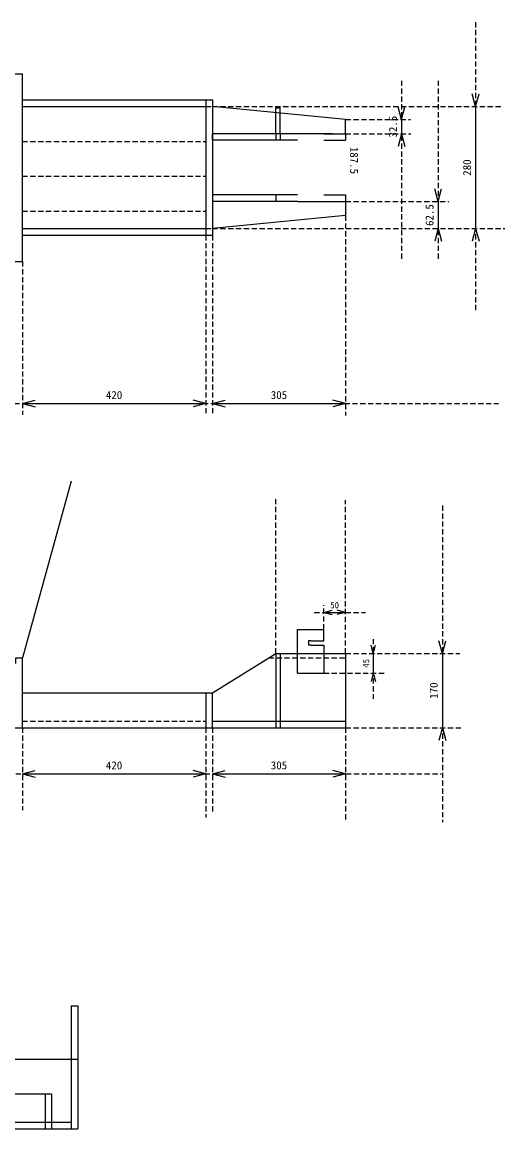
# Model space of a CAD drawing. Units: millimetres, scale not verified. Extents: x -7131 to 2872, y -1658 to 2951.
# Drawn here: x -5558 to -4453, y -919 to 1617 of the extents above; entities that cross this region are included whole.
import ezdxf
from ezdxf.enums import TextEntityAlignment as Align

# ---------------------------------------------------------------- set-up
doc = ezdxf.new("R2010")
doc.units = ezdxf.units.MM
doc.header["$LTSCALE"] = 10
doc.linetypes.add('DASHED1', pattern=[1.8, 1.2, -0.6])
for name, color, linetype in [('0-0_ふれーむ', 7, 'Continuous'), ('0-1_ふれーむ', 7, 'Continuous'), ('0-D_寸法線', 4, 'Continuous')]:
    doc.layers.add(name, color=color, linetype=linetype)
doc.styles.add('ＭＳ ゴシック', font='')
doc.styles.get('ＭＳ ゴシック').set_extended_font_data('MS Gothic')

msp = doc.modelspace()

# ---------------------------------------------------------------- linework, layer by layer
at = {"layer": '0-0_ふれーむ'}
for p, q in [((-6512.3, 1498.38), (-5557.3, 1498.38)), ((-5557.3, 1068.38), (-5557.3, 1498.38)), ((-5557.3, 1438.38), (-5122.3, 1438.38)), ((-5557.3, 1423.38), (-5137.3, 1423.38)), ((-5137.3, 1438.38), (-5137.3, 1128.38)), ((-5122.3, 1438.38), (-5122.3, 1128.38)), ((-4977.3, 1360.88), (-4977.3, 1420.44)), ((-4977.3, 1420.44), (-4967.3, 1420.44)), ((-4967.3, 1360.88), (-4967.3, 1420.44)), ((-4927.3, 1360.88), (-5122.3, 1360.88)), ((-5122.3, 1345.88), (-5122.3, 1360.88)), ((-4977.3, 1360.88), (-4977.3, 1345.88)), ((-4967.3, 1360.88), (-4967.3, 1345.88)), ((-4847.3, 1360.88), (-4927.3, 1360.88)), ((-4867.3, 1360.88), (-4817.3, 1360.88)), ((-4867.3, 1345.88), (-4817.3, 1345.88)), ((-4817.3, 1360.88), (-4817.3, 1345.88)), ((-4927.3, 1220.9), (-5122.3, 1220.9)), ((-5122.3, 1220.9), (-5122.3, 1205.9)), ((-4977.3, 1220.9), (-4977.3, 1205.9)), ((-4867.3, 1220.9), (-4817.3, 1220.9)), ((-4927.3, 1205.9), (-5122.3, 1205.9)), ((-4927.3, 1205.9), (-4847.3, 1205.9)), ((-4867.3, 1205.9), (-4817.3, 1205.9)), ((-4817.3, 1205.9), (-4817.3, 1173.38)), ((-4817.3, 1173.38), (-5122.3, 1143.38)), ((-5557.3, 1143.38), (-5137.3, 1143.38)), ((-5557.3, 1128.38), (-5122.3, 1128.38)), ((-6067.48, 1068.38), (-5557.3, 1068.38)), ((-5445.5, 565), (-5557.3, 160)), ((-5557.3, 0), (-5557.3, 160)), ((-4977.3, 170), (-4977.3, 0)), ((-4967.3, 170), (-4967.3, 0)), ((-5137.3, 80), (-5137.3, 0)), ((-5122.3, 0), (-5122.3, 80)), ((-6542.3, 0), (-4817.3, 0)), ((-5122.3, 15), (-4817.3, 15)), ((-5445.34, -637.11), (-5445.34, -919.11)), ((-5445.34, -637.11), (-5430.34, -637.11)), ((-5430.34, -637.11), (-5430.34, -919.11)), ((-5845.34, -759.11), (-5528.55, -759.11)), ((-5528.55, -759.11), (-5445.34, -759.11)), ((-5445.34, -759.11), (-5430.34, -759.11)), ((-5505.34, -839.11), (-5505.34, -919.11)), ((-5505.34, -839.11), (-5490.34, -839.11)), ((-5845.34, -904.11), (-5528.55, -904.11)), ((-5528.55, -904.11), (-5445.34, -904.11)), ((-5860.34, -919.11), (-5528.55, -919.11)), ((-5528.55, -919.11), (-5430.34, -919.11))]:
    msp.add_line(p, q, dxfattribs=at)
at = {"layer": '0-0_ふれーむ', "linetype": 'DASHED1'}
for p, q in [((-5137.3, 1423.38), (-5122.3, 1423.38)), ((-5557.3, 1343.38), (-5137.3, 1343.38)), ((-5557.3, 1263.38), (-5137.3, 1263.38)), ((-5557.3, 1183.38), (-5137.3, 1183.38)), ((-5137.3, 1143.38), (-5122.3, 1143.38)), ((-5557.3, 15), (-5137.3, 15)), ((-5445.34, -759.11), (-5430.34, -759.11))]:
    msp.add_line(p, q, dxfattribs=at)
at = {"layer": '0-0_ふれーむ'}
for points in [[(-4817.3, 1360.88), (-4817.3, 1393.38), (-5122.3, 1423.38)], [(-4927.3, 1345.88), (-4988.07, 1345.88), (-5122.3, 1345.88)], [(-4817.3, 1220.9), (-4817.3, 1214.86), (-4817.3, 1205.9)], [(-5572.3, 147.11), (-5572.3, 149.75), (-5572.3, 160), (-5557.3, 160)], [(-5558.3, 80), (-5122.3, 80), (-4977.3, 170)], [(-4977.3, 170), (-4817.3, 170), (-4817.3, 0)], [(-5800.34, -839.11), (-5490.34, -839.11), (-5490.34, -919.11)]]:
    msp.add_lwpolyline(points, dxfattribs=at)
at = {"layer": '0-1_ふれーむ'}
for p, q in [((-4927.3, 225), (-4867.3, 225)), ((-4927.3, 125), (-4927.3, 225)), ((-4867.3, 214), (-4867.3, 225)), ((-4867.3, 199), (-4867.3, 214)), ((-4897.3, 189), (-4902.3, 189)), ((-4897.3, 199), (-4877.3, 199)), ((-4877.3, 199), (-4867.3, 199)), ((-4927.3, 170), (-4867.3, 170)), ((-4867.3, 174), (-4867.3, 125)), ((-4927.3, 125), (-4867.3, 125))]:
    msp.add_line(p, q, dxfattribs=at)
for points in [[(-4897.3, 199), (-4902.3, 199), (-4902.3, 189)], [(-4897.3, 189), (-4877.3, 189), (-4867.3, 189), (-4867.3, 174)]]:
    msp.add_lwpolyline(points, dxfattribs=at)
at = {"layer": '0-D_寸法線', "color": 7, "linetype": 'DASHED1'}
for p, q in [((-4519.65, 1616.57), (-4519.65, 955.68)), ((-4689.19, 1482.26), (-4689.19, 1072.02)), ((-4605.58, 1482.26), (-4605.58, 1070.72)), ((-5122.3, 1423.38), (-4460.25, 1423.38)), ((-4817.3, 1393.38), (-4668.59, 1393.38)), ((-4817.3, 1360.88), (-4668.18, 1360.88)), ((-4817.3, 1205.9), (-4580.8, 1205.9)), ((-4817.3, 1173.38), (-4817.3, 715.06)), ((-5122.3, 1143.38), (-4452.77, 1143.38)), ((-5137.3, 1128.38), (-5137.3, 718.9)), ((-5122.3, 1128.38), (-5122.3, 720.16)), ((-5557.3, 1068.38), (-5557.3, 716.57)), ((-6961.91, 742.58), (-4467.06, 742.58)), ((-4977.3, 170), (-4977.3, 523.43)), ((-4817.3, 170), (-4817.3, 521.64)), ((-4595.83, 508.82), (-4595.83, -216.51)), ((-4867.3, 225), (-4867.3, 281.08)), ((-4889.12, 264.18), (-4772.09, 264.18)), ((-4753.88, 203.06), (-4753.88, 66.53)), ((-4993.41, 160), (-4817.3, 160)), ((-4817.3, 170), (-4555.67, 170)), ((-4867.3, 125), (-4725.27, 125)), ((-5557.3, 0), (-5557.3, -189.09)), ((-5137.3, 0), (-5137.3, -205.5)), ((-5122.3, 0), (-5122.3, -197.65)), ((-4817.3, 0), (-4549.77, 0)), ((-4817.3, 0), (-4817.3, -211.92)), ((-6778.52, -105.89), (-4598.61, -105.89))]:
    msp.add_line(p, q, dxfattribs=at)
at = {"layer": '0-D_寸法線'}
for p, q in [((-4519.65, 1423.38), (-4527.41, 1452.36)), ((-4519.65, 1423.38), (-4511.88, 1452.36)), ((-4689.19, 1393.38), (-4696.95, 1422.36)), ((-4689.19, 1393.38), (-4681.43, 1422.36)), ((-4519.65, 1423.38), (-4519.65, 1143.38)), ((-4689.19, 1393.38), (-4689.19, 1360.88)), ((-4689.19, 1360.88), (-4696.95, 1331.9)), ((-4689.19, 1360.88), (-4681.43, 1331.9)), ((-4605.58, 1205.9), (-4613.34, 1234.88)), ((-4605.58, 1205.9), (-4597.81, 1234.88)), ((-4605.58, 1205.9), (-4605.58, 1143.38)), ((-4605.58, 1143.38), (-4613.34, 1114.4)), ((-4605.58, 1143.38), (-4597.81, 1114.4)), ((-4519.65, 1143.38), (-4527.41, 1114.4)), ((-4519.65, 1143.38), (-4511.88, 1114.4)), ((-5557.3, 742.58), (-5528.32, 750.34)), ((-5557.3, 742.58), (-5137.3, 742.58)), ((-5557.3, 742.58), (-5528.32, 734.81)), ((-5137.3, 742.58), (-5166.28, 750.34)), ((-5137.3, 742.58), (-5166.28, 734.81)), ((-5122.3, 742.58), (-5093.32, 750.34)), ((-5122.3, 742.58), (-4817.3, 742.58)), ((-5122.3, 742.58), (-5093.32, 734.81)), ((-4817.3, 742.58), (-4846.28, 750.34)), ((-4817.3, 742.58), (-4846.28, 734.81)), ((-4867.3, 264.18), (-4847.98, 269.35)), ((-4867.3, 264.18), (-4817.3, 264.18)), ((-4867.3, 264.18), (-4847.98, 259)), ((-4817.3, 264.18), (-4836.62, 269.35)), ((-4817.3, 264.18), (-4836.62, 259)), ((-4753.88, 170), (-4759.06, 189.32)), ((-4753.88, 170), (-4748.7, 189.32)), ((-4595.83, 170), (-4603.59, 198.98)), ((-4595.83, 170), (-4588.06, 198.98)), ((-4753.88, 170), (-4753.88, 125)), ((-4595.83, 170), (-4595.83, 0)), ((-4753.88, 125), (-4759.06, 105.68)), ((-4753.88, 125), (-4748.7, 105.68)), ((-4595.83, 0), (-4603.59, -28.98)), ((-4595.83, 0), (-4588.06, -28.98)), ((-5557.3, -105.89), (-5528.32, -98.13)), ((-5137.3, -105.89), (-5166.28, -98.13)), ((-5122.3, -105.89), (-5093.32, -98.13)), ((-4817.3, -105.89), (-4846.28, -98.13)), ((-5557.3, -105.89), (-5137.3, -105.89)), ((-5557.3, -105.89), (-5528.32, -113.66)), ((-5137.3, -105.89), (-5166.28, -113.66)), ((-5122.3, -105.89), (-4817.3, -105.89)), ((-5122.3, -105.89), (-5093.32, -113.66)), ((-4817.3, -105.89), (-4846.28, -113.66))]:
    msp.add_line(p, q, dxfattribs=at)

# ---------------------------------------------------------------- texts
at = {"layer": '0-D_寸法線', "style": 'ＭＳ ゴシック'}
for s, height, rotation, p in [('32.5', 18.33, 90, (-4694.19, 1352.13)), ('187.5', 18.33, 270, (-4812.3, 1330.89)), ('280', 18.33, 90, (-4524.65, 1264.63)), ('62.5', 18.33, 90, (-4610.58, 1149.64)), ('45', 14.66, 90, (-4758.88, 137.5)), ('170', 18.33, 90, (-4600.83, 66.25))]:
    msp.add_text(s, height=height, rotation=rotation, dxfattribs=at).set_placement(p, align=Align.BOTTOM_LEFT)
for s, height, p in [('420', 18.33, (-5366.05, 747.58)), ('305', 18.33, (-4988.55, 747.58)), ('50', 14.66, (-4852.3, 269.18)), ('420', 18.33, (-5366.05, -100.89)), ('305', 18.33, (-4988.55, -100.89))]:
    msp.add_text(s, height=height, dxfattribs=at).set_placement(p, align=Align.BOTTOM_LEFT)

doc.saveas('drawing.dxf')
